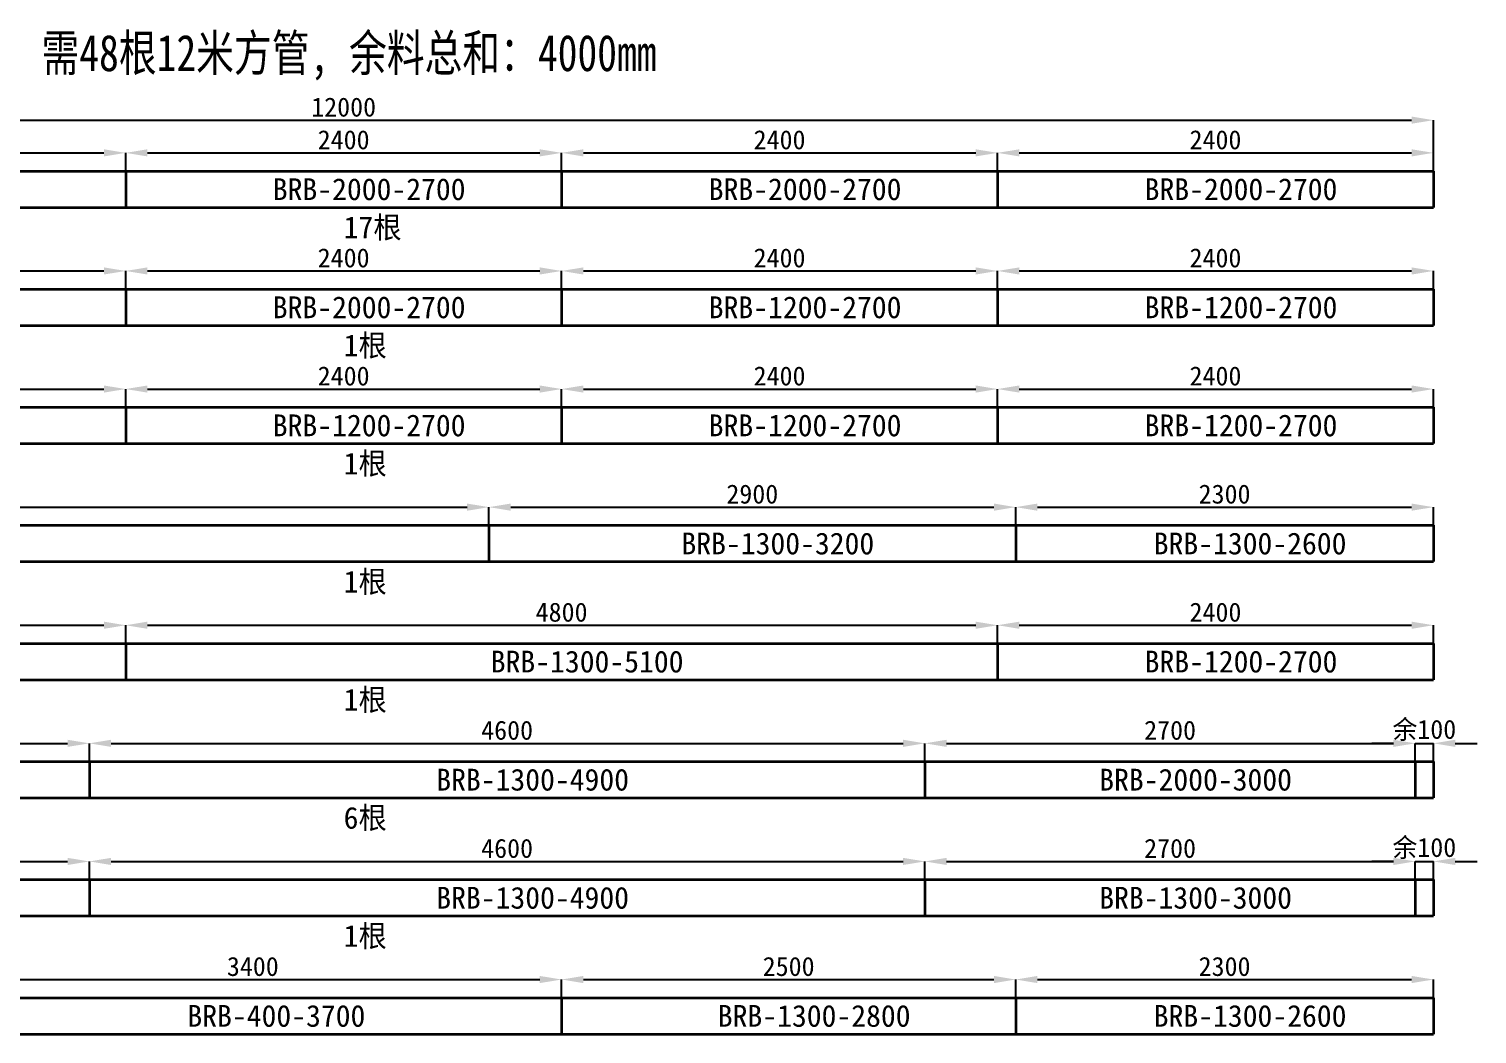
# Model space of a CAD drawing. Header units: metres. Extents: x -250 to 12240, y -15123 to 1732.
# Drawn here: x 4268 to 12240, y -3800 to 1732 of the extents above; entities that cross this region are included whole.
import ezdxf

# ---------------------------------------------------------------- set-up
doc = ezdxf.new("R2010")
doc.units = ezdxf.units.M
for name, color, linetype in [('DIMENSION', 3, 'Continuous'), ('TEXT', 3, 'Continuous'), ('TUBE', 3, 'Continuous')]:
    doc.layers.add(name, color=color, linetype=linetype)
doc.dimstyles.get("Standard").update_dxf_attribs({"dimscale": 30, "dimtxt": 3.5, "dimasz": 4, "dimexe": 1.25, "dimexo": 0, "dimtad": 1, "dimcen": 2.5, "dimazin": 3, "dimtfac": 1, "dimtmove": 0, "dimatfit": 3})

# ---------------------------------------------------------------- blocks, each defined once
blk = doc.blocks.new('_CLOSEDFILLED')
at = {"color": 0, "linetype": 'BYBLOCK'}
blk.add_solid([(-1, 0.164), (0, 0), (-1, -0.164)], dxfattribs=at)
blk = doc.blocks.new('*D2')
at = {"color": 3}
for p, q in [((0, 950), (0, 1230)), ((12000, 950), (12000, 1230))]:
    blk.add_line(p, q, dxfattribs=at)
at = {"color": 0}
blk.add_line((120, 1230), (11880, 1230), dxfattribs=at)
at = {"layer": 'Defpoints'}
for p in [(0, 1230), (0, 950), (12000, 950)]:
    blk.add_point(p, dxfattribs=at)
at = {"layer": 'DIMENSION', "color": 0, "xscale": 120, "yscale": 120, "rotation": 180}
blk.add_blockref('_CLOSEDFILLED', (0, 1230), dxfattribs=at)
at = {"layer": 'DIMENSION', "color": 0, "xscale": 120, "yscale": 120}
blk.add_blockref('_CLOSEDFILLED', (12000, 1230), dxfattribs=at)
at = {"layer": 'DIMENSION', "color": 3, "insert": (6000, 1301.25), "char_height": 105, "attachment_point": 5}
blk.add_mtext('12000', dxfattribs=at)
blk = doc.blocks.new('*D4')
at = {"color": 3}
for p, q in [((2400, 950), (2400, 1050)), ((4800, 950), (4800, 1050))]:
    blk.add_line(p, q, dxfattribs=at)
at = {"color": 0}
blk.add_line((2520, 1050), (4680, 1050), dxfattribs=at)
at = {"layer": 'Defpoints'}
for p in [(2400, 1050), (2400, 950), (4800, 950)]:
    blk.add_point(p, dxfattribs=at)
at = {"layer": 'DIMENSION', "color": 0, "xscale": 120, "yscale": 120, "rotation": 180}
blk.add_blockref('_CLOSEDFILLED', (2400, 1050), dxfattribs=at)
at = {"layer": 'DIMENSION', "color": 0, "xscale": 120, "yscale": 120}
blk.add_blockref('_CLOSEDFILLED', (4800, 1050), dxfattribs=at)
at = {"layer": 'DIMENSION', "color": 3, "insert": (3600, 1121.25), "char_height": 105, "attachment_point": 5}
blk.add_mtext('2400', dxfattribs=at)
blk = doc.blocks.new('*D5')
at = {"color": 3}
for p, q in [((4800, 950), (4800, 1050)), ((7200, 950), (7200, 1050))]:
    blk.add_line(p, q, dxfattribs=at)
at = {"color": 0}
blk.add_line((4920, 1050), (7080, 1050), dxfattribs=at)
at = {"layer": 'Defpoints'}
for p in [(4800, 1050), (4800, 950), (7200, 950)]:
    blk.add_point(p, dxfattribs=at)
at = {"layer": 'DIMENSION', "color": 0, "xscale": 120, "yscale": 120, "rotation": 180}
blk.add_blockref('_CLOSEDFILLED', (4800, 1050), dxfattribs=at)
at = {"layer": 'DIMENSION', "color": 0, "xscale": 120, "yscale": 120}
blk.add_blockref('_CLOSEDFILLED', (7200, 1050), dxfattribs=at)
at = {"layer": 'DIMENSION', "color": 3, "insert": (6000, 1121.25), "char_height": 105, "attachment_point": 5}
blk.add_mtext('2400', dxfattribs=at)
blk = doc.blocks.new('*D6')
at = {"color": 3}
for p, q in [((7200, 950), (7200, 1050)), ((9600, 950), (9600, 1050))]:
    blk.add_line(p, q, dxfattribs=at)
at = {"color": 0}
blk.add_line((7320, 1050), (9480, 1050), dxfattribs=at)
at = {"layer": 'Defpoints'}
for p in [(7200, 1050), (7200, 950), (9600, 950)]:
    blk.add_point(p, dxfattribs=at)
at = {"layer": 'DIMENSION', "color": 0, "xscale": 120, "yscale": 120, "rotation": 180}
blk.add_blockref('_CLOSEDFILLED', (7200, 1050), dxfattribs=at)
at = {"layer": 'DIMENSION', "color": 0, "xscale": 120, "yscale": 120}
blk.add_blockref('_CLOSEDFILLED', (9600, 1050), dxfattribs=at)
at = {"layer": 'DIMENSION', "color": 3, "insert": (8400, 1121.25), "char_height": 105, "attachment_point": 5}
blk.add_mtext('2400', dxfattribs=at)
blk = doc.blocks.new('*D7')
at = {"color": 3}
for p, q in [((9600, 950), (9600, 1050)), ((12000, 950), (12000, 1050))]:
    blk.add_line(p, q, dxfattribs=at)
at = {"color": 0}
blk.add_line((9720, 1050), (11880, 1050), dxfattribs=at)
at = {"layer": 'Defpoints'}
for p in [(9600, 1050), (9600, 950), (12000, 950)]:
    blk.add_point(p, dxfattribs=at)
at = {"layer": 'DIMENSION', "color": 0, "xscale": 120, "yscale": 120, "rotation": 180}
blk.add_blockref('_CLOSEDFILLED', (9600, 1050), dxfattribs=at)
at = {"layer": 'DIMENSION', "color": 0, "xscale": 120, "yscale": 120}
blk.add_blockref('_CLOSEDFILLED', (12000, 1050), dxfattribs=at)
at = {"layer": 'DIMENSION', "color": 3, "insert": (10800, 1121.25), "char_height": 105, "attachment_point": 5}
blk.add_mtext('2400', dxfattribs=at)
blk = doc.blocks.new('*D10')
at = {"color": 3}
for p, q in [((2400, 300), (2400, 400)), ((4800, 300), (4800, 400))]:
    blk.add_line(p, q, dxfattribs=at)
at = {"color": 0}
blk.add_line((2520, 400), (4680, 400), dxfattribs=at)
at = {"layer": 'Defpoints'}
for p in [(2400, 400), (2400, 300), (4800, 300)]:
    blk.add_point(p, dxfattribs=at)
at = {"layer": 'DIMENSION', "color": 0, "xscale": 120, "yscale": 120, "rotation": 180}
blk.add_blockref('_CLOSEDFILLED', (2400, 400), dxfattribs=at)
at = {"layer": 'DIMENSION', "color": 0, "xscale": 120, "yscale": 120}
blk.add_blockref('_CLOSEDFILLED', (4800, 400), dxfattribs=at)
at = {"layer": 'DIMENSION', "color": 3, "insert": (3600, 471.25), "char_height": 105, "attachment_point": 5}
blk.add_mtext('2400', dxfattribs=at)
blk = doc.blocks.new('*D11')
at = {"color": 3}
for p, q in [((4800, 300), (4800, 400)), ((7200, 300), (7200, 400))]:
    blk.add_line(p, q, dxfattribs=at)
at = {"color": 0}
blk.add_line((4920, 400), (7080, 400), dxfattribs=at)
at = {"layer": 'Defpoints'}
for p in [(4800, 400), (4800, 300), (7200, 300)]:
    blk.add_point(p, dxfattribs=at)
at = {"layer": 'DIMENSION', "color": 0, "xscale": 120, "yscale": 120, "rotation": 180}
blk.add_blockref('_CLOSEDFILLED', (4800, 400), dxfattribs=at)
at = {"layer": 'DIMENSION', "color": 0, "xscale": 120, "yscale": 120}
blk.add_blockref('_CLOSEDFILLED', (7200, 400), dxfattribs=at)
at = {"layer": 'DIMENSION', "color": 3, "insert": (6000, 471.25), "char_height": 105, "attachment_point": 5}
blk.add_mtext('2400', dxfattribs=at)
blk = doc.blocks.new('*D12')
at = {"color": 3}
for p, q in [((7200, 300), (7200, 400)), ((9600, 300), (9600, 400))]:
    blk.add_line(p, q, dxfattribs=at)
at = {"color": 0}
blk.add_line((7320, 400), (9480, 400), dxfattribs=at)
at = {"layer": 'Defpoints'}
for p in [(7200, 400), (7200, 300), (9600, 300)]:
    blk.add_point(p, dxfattribs=at)
at = {"layer": 'DIMENSION', "color": 0, "xscale": 120, "yscale": 120, "rotation": 180}
blk.add_blockref('_CLOSEDFILLED', (7200, 400), dxfattribs=at)
at = {"layer": 'DIMENSION', "color": 0, "xscale": 120, "yscale": 120}
blk.add_blockref('_CLOSEDFILLED', (9600, 400), dxfattribs=at)
at = {"layer": 'DIMENSION', "color": 3, "insert": (8400, 471.25), "char_height": 105, "attachment_point": 5}
blk.add_mtext('2400', dxfattribs=at)
blk = doc.blocks.new('*D13')
at = {"color": 3}
for p, q in [((9600, 300), (9600, 400)), ((12000, 300), (12000, 400))]:
    blk.add_line(p, q, dxfattribs=at)
at = {"color": 0}
blk.add_line((9720, 400), (11880, 400), dxfattribs=at)
at = {"layer": 'Defpoints'}
for p in [(9600, 400), (9600, 300), (12000, 300)]:
    blk.add_point(p, dxfattribs=at)
at = {"layer": 'DIMENSION', "color": 0, "xscale": 120, "yscale": 120, "rotation": 180}
blk.add_blockref('_CLOSEDFILLED', (9600, 400), dxfattribs=at)
at = {"layer": 'DIMENSION', "color": 0, "xscale": 120, "yscale": 120}
blk.add_blockref('_CLOSEDFILLED', (12000, 400), dxfattribs=at)
at = {"layer": 'DIMENSION', "color": 3, "insert": (10800, 471.25), "char_height": 105, "attachment_point": 5}
blk.add_mtext('2400', dxfattribs=at)
blk = doc.blocks.new('*D16')
at = {"color": 3}
for p, q in [((2400, -350), (2400, -250)), ((4800, -350), (4800, -250))]:
    blk.add_line(p, q, dxfattribs=at)
at = {"color": 0}
blk.add_line((2520, -250), (4680, -250), dxfattribs=at)
at = {"layer": 'Defpoints'}
for p in [(2400, -250), (2400, -350), (4800, -350)]:
    blk.add_point(p, dxfattribs=at)
at = {"layer": 'DIMENSION', "color": 0, "xscale": 120, "yscale": 120, "rotation": 180}
blk.add_blockref('_CLOSEDFILLED', (2400, -250), dxfattribs=at)
at = {"layer": 'DIMENSION', "color": 0, "xscale": 120, "yscale": 120}
blk.add_blockref('_CLOSEDFILLED', (4800, -250), dxfattribs=at)
at = {"layer": 'DIMENSION', "color": 3, "insert": (3600, -178.75), "char_height": 105, "attachment_point": 5}
blk.add_mtext('2400', dxfattribs=at)
blk = doc.blocks.new('*D17')
at = {"color": 3}
for p, q in [((4800, -350), (4800, -250)), ((7200, -350), (7200, -250))]:
    blk.add_line(p, q, dxfattribs=at)
at = {"color": 0}
blk.add_line((4920, -250), (7080, -250), dxfattribs=at)
at = {"layer": 'Defpoints'}
for p in [(4800, -250), (4800, -350), (7200, -350)]:
    blk.add_point(p, dxfattribs=at)
at = {"layer": 'DIMENSION', "color": 0, "xscale": 120, "yscale": 120, "rotation": 180}
blk.add_blockref('_CLOSEDFILLED', (4800, -250), dxfattribs=at)
at = {"layer": 'DIMENSION', "color": 0, "xscale": 120, "yscale": 120}
blk.add_blockref('_CLOSEDFILLED', (7200, -250), dxfattribs=at)
at = {"layer": 'DIMENSION', "color": 3, "insert": (6000, -178.75), "char_height": 105, "attachment_point": 5}
blk.add_mtext('2400', dxfattribs=at)
blk = doc.blocks.new('*D18')
at = {"color": 3}
for p, q in [((7200, -350), (7200, -250)), ((9600, -350), (9600, -250))]:
    blk.add_line(p, q, dxfattribs=at)
at = {"color": 0}
blk.add_line((7320, -250), (9480, -250), dxfattribs=at)
at = {"layer": 'Defpoints'}
for p in [(7200, -250), (7200, -350), (9600, -350)]:
    blk.add_point(p, dxfattribs=at)
at = {"layer": 'DIMENSION', "color": 0, "xscale": 120, "yscale": 120, "rotation": 180}
blk.add_blockref('_CLOSEDFILLED', (7200, -250), dxfattribs=at)
at = {"layer": 'DIMENSION', "color": 0, "xscale": 120, "yscale": 120}
blk.add_blockref('_CLOSEDFILLED', (9600, -250), dxfattribs=at)
at = {"layer": 'DIMENSION', "color": 3, "insert": (8400, -178.75), "char_height": 105, "attachment_point": 5}
blk.add_mtext('2400', dxfattribs=at)
blk = doc.blocks.new('*D19')
at = {"color": 3}
for p, q in [((9600, -350), (9600, -250)), ((12000, -350), (12000, -250))]:
    blk.add_line(p, q, dxfattribs=at)
at = {"color": 0}
blk.add_line((9720, -250), (11880, -250), dxfattribs=at)
at = {"layer": 'Defpoints'}
for p in [(9600, -250), (9600, -350), (12000, -350)]:
    blk.add_point(p, dxfattribs=at)
at = {"layer": 'DIMENSION', "color": 0, "xscale": 120, "yscale": 120, "rotation": 180}
blk.add_blockref('_CLOSEDFILLED', (9600, -250), dxfattribs=at)
at = {"layer": 'DIMENSION', "color": 0, "xscale": 120, "yscale": 120}
blk.add_blockref('_CLOSEDFILLED', (12000, -250), dxfattribs=at)
at = {"layer": 'DIMENSION', "color": 3, "insert": (10800, -178.75), "char_height": 105, "attachment_point": 5}
blk.add_mtext('2400', dxfattribs=at)
blk = doc.blocks.new('*D21')
at = {"color": 3}
for p, q in [((0, -1000), (0, -900)), ((6800, -1000), (6800, -900))]:
    blk.add_line(p, q, dxfattribs=at)
at = {"color": 0}
blk.add_line((120, -900), (6680, -900), dxfattribs=at)
at = {"layer": 'Defpoints'}
for p in [(0, -900), (0, -1000), (6800, -1000)]:
    blk.add_point(p, dxfattribs=at)
at = {"layer": 'DIMENSION', "color": 0, "xscale": 120, "yscale": 120, "rotation": 180}
blk.add_blockref('_CLOSEDFILLED', (0, -900), dxfattribs=at)
at = {"layer": 'DIMENSION', "color": 0, "xscale": 120, "yscale": 120}
blk.add_blockref('_CLOSEDFILLED', (6800, -900), dxfattribs=at)
at = {"layer": 'DIMENSION', "color": 3, "insert": (3400, -828.75), "char_height": 105, "attachment_point": 5}
blk.add_mtext('6800', dxfattribs=at)
blk = doc.blocks.new('*D22')
at = {"color": 3}
for p, q in [((6800, -1000), (6800, -900)), ((9700, -1000), (9700, -900))]:
    blk.add_line(p, q, dxfattribs=at)
at = {"color": 0}
blk.add_line((6920, -900), (9580, -900), dxfattribs=at)
at = {"layer": 'Defpoints'}
for p in [(6800, -900), (6800, -1000), (9700, -1000)]:
    blk.add_point(p, dxfattribs=at)
at = {"layer": 'DIMENSION', "color": 0, "xscale": 120, "yscale": 120, "rotation": 180}
blk.add_blockref('_CLOSEDFILLED', (6800, -900), dxfattribs=at)
at = {"layer": 'DIMENSION', "color": 0, "xscale": 120, "yscale": 120}
blk.add_blockref('_CLOSEDFILLED', (9700, -900), dxfattribs=at)
at = {"layer": 'DIMENSION', "color": 3, "insert": (8250, -828.75), "char_height": 105, "attachment_point": 5}
blk.add_mtext('2900', dxfattribs=at)
blk = doc.blocks.new('*D23')
at = {"color": 3}
for p, q in [((9700, -1000), (9700, -900)), ((12000, -1000), (12000, -900))]:
    blk.add_line(p, q, dxfattribs=at)
at = {"color": 0}
blk.add_line((9820, -900), (11880, -900), dxfattribs=at)
at = {"layer": 'Defpoints'}
for p in [(9700, -900), (9700, -1000), (12000, -1000)]:
    blk.add_point(p, dxfattribs=at)
at = {"layer": 'DIMENSION', "color": 0, "xscale": 120, "yscale": 120, "rotation": 180}
blk.add_blockref('_CLOSEDFILLED', (9700, -900), dxfattribs=at)
at = {"layer": 'DIMENSION', "color": 0, "xscale": 120, "yscale": 120}
blk.add_blockref('_CLOSEDFILLED', (12000, -900), dxfattribs=at)
at = {"layer": 'DIMENSION', "color": 3, "insert": (10850, -828.75), "char_height": 105, "attachment_point": 5}
blk.add_mtext('2300', dxfattribs=at)
blk = doc.blocks.new('*D25')
at = {"color": 3}
for p, q in [((0, -1650), (0, -1550)), ((4800, -1650), (4800, -1550))]:
    blk.add_line(p, q, dxfattribs=at)
at = {"color": 0}
blk.add_line((120, -1550), (4680, -1550), dxfattribs=at)
at = {"layer": 'Defpoints'}
for p in [(0, -1550), (0, -1650), (4800, -1650)]:
    blk.add_point(p, dxfattribs=at)
at = {"layer": 'DIMENSION', "color": 0, "xscale": 120, "yscale": 120, "rotation": 180}
blk.add_blockref('_CLOSEDFILLED', (0, -1550), dxfattribs=at)
at = {"layer": 'DIMENSION', "color": 0, "xscale": 120, "yscale": 120}
blk.add_blockref('_CLOSEDFILLED', (4800, -1550), dxfattribs=at)
at = {"layer": 'DIMENSION', "color": 3, "insert": (2400, -1478.75), "char_height": 105, "attachment_point": 5}
blk.add_mtext('4800', dxfattribs=at)
blk = doc.blocks.new('*D26')
at = {"color": 3}
for p, q in [((4800, -1650), (4800, -1550)), ((9600, -1650), (9600, -1550))]:
    blk.add_line(p, q, dxfattribs=at)
at = {"color": 0}
blk.add_line((4920, -1550), (9480, -1550), dxfattribs=at)
at = {"layer": 'Defpoints'}
for p in [(4800, -1550), (4800, -1650), (9600, -1650)]:
    blk.add_point(p, dxfattribs=at)
at = {"layer": 'DIMENSION', "color": 0, "xscale": 120, "yscale": 120, "rotation": 180}
blk.add_blockref('_CLOSEDFILLED', (4800, -1550), dxfattribs=at)
at = {"layer": 'DIMENSION', "color": 0, "xscale": 120, "yscale": 120}
blk.add_blockref('_CLOSEDFILLED', (9600, -1550), dxfattribs=at)
at = {"layer": 'DIMENSION', "color": 3, "insert": (7200, -1478.75), "char_height": 105, "attachment_point": 5}
blk.add_mtext('4800', dxfattribs=at)
blk = doc.blocks.new('*D27')
at = {"color": 3}
for p, q in [((9600, -1650), (9600, -1550)), ((12000, -1650), (12000, -1550))]:
    blk.add_line(p, q, dxfattribs=at)
at = {"color": 0}
blk.add_line((9720, -1550), (11880, -1550), dxfattribs=at)
at = {"layer": 'Defpoints'}
for p in [(9600, -1550), (9600, -1650), (12000, -1650)]:
    blk.add_point(p, dxfattribs=at)
at = {"layer": 'DIMENSION', "color": 0, "xscale": 120, "yscale": 120, "rotation": 180}
blk.add_blockref('_CLOSEDFILLED', (9600, -1550), dxfattribs=at)
at = {"layer": 'DIMENSION', "color": 0, "xscale": 120, "yscale": 120}
blk.add_blockref('_CLOSEDFILLED', (12000, -1550), dxfattribs=at)
at = {"layer": 'DIMENSION', "color": 3, "insert": (10800, -1478.75), "char_height": 105, "attachment_point": 5}
blk.add_mtext('2400', dxfattribs=at)
blk = doc.blocks.new('*D29')
at = {"color": 3}
for p, q in [((0, -2300), (0, -2200)), ((4600, -2300), (4600, -2200))]:
    blk.add_line(p, q, dxfattribs=at)
at = {"color": 0}
blk.add_line((120, -2200), (4480, -2200), dxfattribs=at)
at = {"layer": 'Defpoints'}
for p in [(0, -2200), (0, -2300), (4600, -2300)]:
    blk.add_point(p, dxfattribs=at)
at = {"layer": 'DIMENSION', "color": 0, "xscale": 120, "yscale": 120, "rotation": 180}
blk.add_blockref('_CLOSEDFILLED', (0, -2200), dxfattribs=at)
at = {"layer": 'DIMENSION', "color": 0, "xscale": 120, "yscale": 120}
blk.add_blockref('_CLOSEDFILLED', (4600, -2200), dxfattribs=at)
at = {"layer": 'DIMENSION', "color": 3, "insert": (2300, -2128.75), "char_height": 105, "attachment_point": 5}
blk.add_mtext('4600', dxfattribs=at)
blk = doc.blocks.new('*D30')
at = {"color": 3}
for p, q in [((4600, -2300), (4600, -2200)), ((9200, -2300), (9200, -2200))]:
    blk.add_line(p, q, dxfattribs=at)
at = {"color": 0}
blk.add_line((4720, -2200), (9080, -2200), dxfattribs=at)
at = {"layer": 'Defpoints'}
for p in [(4600, -2200), (4600, -2300), (9200, -2300)]:
    blk.add_point(p, dxfattribs=at)
at = {"layer": 'DIMENSION', "color": 0, "xscale": 120, "yscale": 120, "rotation": 180}
blk.add_blockref('_CLOSEDFILLED', (4600, -2200), dxfattribs=at)
at = {"layer": 'DIMENSION', "color": 0, "xscale": 120, "yscale": 120}
blk.add_blockref('_CLOSEDFILLED', (9200, -2200), dxfattribs=at)
at = {"layer": 'DIMENSION', "color": 3, "insert": (6900, -2128.75), "char_height": 105, "attachment_point": 5}
blk.add_mtext('4600', dxfattribs=at)
blk = doc.blocks.new('*D31')
at = {"color": 3}
for p, q in [((9200, -2300), (9200, -2200)), ((11900, -2300), (11900, -2200))]:
    blk.add_line(p, q, dxfattribs=at)
at = {"color": 0}
blk.add_line((9320, -2200), (11780, -2200), dxfattribs=at)
at = {"layer": 'Defpoints'}
for p in [(9200, -2200), (9200, -2300), (11900, -2300)]:
    blk.add_point(p, dxfattribs=at)
at = {"layer": 'DIMENSION', "color": 0, "xscale": 120, "yscale": 120, "rotation": 180}
blk.add_blockref('_CLOSEDFILLED', (9200, -2200), dxfattribs=at)
at = {"layer": 'DIMENSION', "color": 0, "xscale": 120, "yscale": 120}
blk.add_blockref('_CLOSEDFILLED', (11900, -2200), dxfattribs=at)
at = {"layer": 'DIMENSION', "color": 3, "insert": (10550, -2128.75), "char_height": 105, "attachment_point": 5}
blk.add_mtext('2700', dxfattribs=at)
blk = doc.blocks.new('*D32')
at = {"color": 0}
for p, q in [((11780, -2200), (11660, -2200)), ((11900, -2200), (12000, -2200)), ((12120, -2200), (12240, -2200))]:
    blk.add_line(p, q, dxfattribs=at)
at = {"color": 3}
for p, q in [((11900, -2300), (11900, -2200)), ((12000, -2300), (12000, -2200))]:
    blk.add_line(p, q, dxfattribs=at)
at = {"layer": 'Defpoints'}
for p in [(11900, -2200), (11900, -2300), (12000, -2300)]:
    blk.add_point(p, dxfattribs=at)
at = {"layer": 'DIMENSION', "color": 0, "xscale": 120, "yscale": 120}
blk.add_blockref('_CLOSEDFILLED', (11900, -2200), dxfattribs=at)
at = {"layer": 'DIMENSION', "color": 0, "xscale": 120, "yscale": 120, "rotation": 180}
blk.add_blockref('_CLOSEDFILLED', (12000, -2200), dxfattribs=at)
at = {"layer": 'DIMENSION', "color": 3, "insert": (11950, -2128.75), "char_height": 105, "attachment_point": 5}
blk.add_mtext('余100', dxfattribs=at)
blk = doc.blocks.new('*D34')
at = {"color": 3}
for p, q in [((0, -2950), (0, -2850)), ((4600, -2950), (4600, -2850))]:
    blk.add_line(p, q, dxfattribs=at)
at = {"color": 0}
blk.add_line((120, -2850), (4480, -2850), dxfattribs=at)
at = {"layer": 'Defpoints'}
for p in [(0, -2850), (0, -2950), (4600, -2950)]:
    blk.add_point(p, dxfattribs=at)
at = {"layer": 'DIMENSION', "color": 0, "xscale": 120, "yscale": 120, "rotation": 180}
blk.add_blockref('_CLOSEDFILLED', (0, -2850), dxfattribs=at)
at = {"layer": 'DIMENSION', "color": 0, "xscale": 120, "yscale": 120}
blk.add_blockref('_CLOSEDFILLED', (4600, -2850), dxfattribs=at)
at = {"layer": 'DIMENSION', "color": 3, "insert": (2300, -2778.75), "char_height": 105, "attachment_point": 5}
blk.add_mtext('4600', dxfattribs=at)
blk = doc.blocks.new('*D35')
at = {"color": 3}
for p, q in [((4600, -2950), (4600, -2850)), ((9200, -2950), (9200, -2850))]:
    blk.add_line(p, q, dxfattribs=at)
at = {"color": 0}
blk.add_line((4720, -2850), (9080, -2850), dxfattribs=at)
at = {"layer": 'Defpoints'}
for p in [(4600, -2850), (4600, -2950), (9200, -2950)]:
    blk.add_point(p, dxfattribs=at)
at = {"layer": 'DIMENSION', "color": 0, "xscale": 120, "yscale": 120, "rotation": 180}
blk.add_blockref('_CLOSEDFILLED', (4600, -2850), dxfattribs=at)
at = {"layer": 'DIMENSION', "color": 0, "xscale": 120, "yscale": 120}
blk.add_blockref('_CLOSEDFILLED', (9200, -2850), dxfattribs=at)
at = {"layer": 'DIMENSION', "color": 3, "insert": (6900, -2778.75), "char_height": 105, "attachment_point": 5}
blk.add_mtext('4600', dxfattribs=at)
blk = doc.blocks.new('*D36')
at = {"color": 3}
for p, q in [((9200, -2950), (9200, -2850)), ((11900, -2950), (11900, -2850))]:
    blk.add_line(p, q, dxfattribs=at)
at = {"color": 0}
blk.add_line((9320, -2850), (11780, -2850), dxfattribs=at)
at = {"layer": 'Defpoints'}
for p in [(9200, -2850), (9200, -2950), (11900, -2950)]:
    blk.add_point(p, dxfattribs=at)
at = {"layer": 'DIMENSION', "color": 0, "xscale": 120, "yscale": 120, "rotation": 180}
blk.add_blockref('_CLOSEDFILLED', (9200, -2850), dxfattribs=at)
at = {"layer": 'DIMENSION', "color": 0, "xscale": 120, "yscale": 120}
blk.add_blockref('_CLOSEDFILLED', (11900, -2850), dxfattribs=at)
at = {"layer": 'DIMENSION', "color": 3, "insert": (10550, -2778.75), "char_height": 105, "attachment_point": 5}
blk.add_mtext('2700', dxfattribs=at)
blk = doc.blocks.new('*D37')
at = {"color": 0}
for p, q in [((11780, -2850), (11660, -2850)), ((11900, -2850), (12000, -2850)), ((12120, -2850), (12240, -2850))]:
    blk.add_line(p, q, dxfattribs=at)
at = {"color": 3}
for p, q in [((11900, -2950), (11900, -2850)), ((12000, -2950), (12000, -2850))]:
    blk.add_line(p, q, dxfattribs=at)
at = {"layer": 'Defpoints'}
for p in [(11900, -2850), (11900, -2950), (12000, -2950)]:
    blk.add_point(p, dxfattribs=at)
at = {"layer": 'DIMENSION', "color": 0, "xscale": 120, "yscale": 120}
blk.add_blockref('_CLOSEDFILLED', (11900, -2850), dxfattribs=at)
at = {"layer": 'DIMENSION', "color": 0, "xscale": 120, "yscale": 120, "rotation": 180}
blk.add_blockref('_CLOSEDFILLED', (12000, -2850), dxfattribs=at)
at = {"layer": 'DIMENSION', "color": 3, "insert": (11950, -2778.75), "char_height": 105, "attachment_point": 5}
blk.add_mtext('余100', dxfattribs=at)
blk = doc.blocks.new('*D40')
at = {"color": 3}
for p, q in [((3800, -3600), (3800, -3500)), ((7200, -3600), (7200, -3500))]:
    blk.add_line(p, q, dxfattribs=at)
at = {"color": 0}
blk.add_line((3920, -3500), (7080, -3500), dxfattribs=at)
at = {"layer": 'Defpoints'}
for p in [(3800, -3500), (3800, -3600), (7200, -3600)]:
    blk.add_point(p, dxfattribs=at)
at = {"layer": 'DIMENSION', "color": 0, "xscale": 120, "yscale": 120, "rotation": 180}
blk.add_blockref('_CLOSEDFILLED', (3800, -3500), dxfattribs=at)
at = {"layer": 'DIMENSION', "color": 0, "xscale": 120, "yscale": 120}
blk.add_blockref('_CLOSEDFILLED', (7200, -3500), dxfattribs=at)
at = {"layer": 'DIMENSION', "color": 3, "insert": (5500, -3428.75), "char_height": 105, "attachment_point": 5}
blk.add_mtext('3400', dxfattribs=at)
blk = doc.blocks.new('*D41')
at = {"color": 3}
for p, q in [((7200, -3600), (7200, -3500)), ((9700, -3600), (9700, -3500))]:
    blk.add_line(p, q, dxfattribs=at)
at = {"color": 0}
blk.add_line((7320, -3500), (9580, -3500), dxfattribs=at)
at = {"layer": 'Defpoints'}
for p in [(7200, -3500), (7200, -3600), (9700, -3600)]:
    blk.add_point(p, dxfattribs=at)
at = {"layer": 'DIMENSION', "color": 0, "xscale": 120, "yscale": 120, "rotation": 180}
blk.add_blockref('_CLOSEDFILLED', (7200, -3500), dxfattribs=at)
at = {"layer": 'DIMENSION', "color": 0, "xscale": 120, "yscale": 120}
blk.add_blockref('_CLOSEDFILLED', (9700, -3500), dxfattribs=at)
at = {"layer": 'DIMENSION', "color": 3, "insert": (8450, -3428.75), "char_height": 105, "attachment_point": 5}
blk.add_mtext('2500', dxfattribs=at)
blk = doc.blocks.new('*D42')
at = {"color": 3}
for p, q in [((9700, -3600), (9700, -3500)), ((12000, -3600), (12000, -3500))]:
    blk.add_line(p, q, dxfattribs=at)
at = {"color": 0}
blk.add_line((9820, -3500), (11880, -3500), dxfattribs=at)
at = {"layer": 'Defpoints'}
for p in [(9700, -3500), (9700, -3600), (12000, -3600)]:
    blk.add_point(p, dxfattribs=at)
at = {"layer": 'DIMENSION', "color": 0, "xscale": 120, "yscale": 120, "rotation": 180}
blk.add_blockref('_CLOSEDFILLED', (9700, -3500), dxfattribs=at)
at = {"layer": 'DIMENSION', "color": 0, "xscale": 120, "yscale": 120}
blk.add_blockref('_CLOSEDFILLED', (12000, -3500), dxfattribs=at)
at = {"layer": 'DIMENSION', "color": 3, "insert": (10850, -3428.75), "char_height": 105, "attachment_point": 5}
blk.add_mtext('2300', dxfattribs=at)

msp = doc.modelspace()

# ---------------------------------------------------------------- linework, layer by layer
at = {"layer": 'TUBE', "color": 7, "lineweight": 35}
for p, q in [((2400, 950), (4800, 950)), ((4800, 950), (4800, 750)), ((4800, 950), (7200, 950)), ((7200, 950), (7200, 750)), ((7200, 950), (9600, 950)), ((9600, 950), (9600, 750)), ((9600, 950), (12000, 950)), ((12000, 950), (12000, 750)), ((2400, 750), (4800, 750)), ((4800, 750), (7200, 750)), ((7200, 750), (9600, 750)), ((9600, 750), (12000, 750)), ((2400, 300), (4800, 300)), ((4800, 300), (4800, 100)), ((4800, 300), (7200, 300)), ((7200, 300), (7200, 100)), ((7200, 300), (9600, 300)), ((9600, 300), (9600, 100)), ((9600, 300), (12000, 300)), ((12000, 300), (12000, 100)), ((2400, 100), (4800, 100)), ((4800, 100), (7200, 100)), ((7200, 100), (9600, 100)), ((9600, 100), (12000, 100)), ((2400, -350), (4800, -350)), ((4800, -350), (4800, -550)), ((4800, -350), (7200, -350)), ((7200, -350), (7200, -550)), ((7200, -350), (9600, -350)), ((9600, -350), (9600, -550)), ((9600, -350), (12000, -350)), ((12000, -350), (12000, -550)), ((2400, -550), (4800, -550)), ((4800, -550), (7200, -550)), ((7200, -550), (9600, -550)), ((9600, -550), (12000, -550)), ((0, -1000), (6800, -1000)), ((6800, -1000), (6800, -1200)), ((6800, -1000), (9700, -1000)), ((9700, -1000), (9700, -1200)), ((9700, -1000), (12000, -1000)), ((12000, -1000), (12000, -1200)), ((0, -1200), (6800, -1200)), ((6800, -1200), (9700, -1200)), ((9700, -1200), (12000, -1200)), ((0, -1650), (4800, -1650)), ((4800, -1650), (4800, -1850)), ((4800, -1650), (9600, -1650)), ((9600, -1650), (9600, -1850)), ((9600, -1650), (12000, -1650)), ((12000, -1650), (12000, -1850)), ((0, -1850), (4800, -1850)), ((4800, -1850), (9600, -1850)), ((9600, -1850), (12000, -1850)), ((0, -2300), (4600, -2300)), ((4600, -2300), (4600, -2500)), ((4600, -2300), (9200, -2300)), ((9200, -2300), (9200, -2500)), ((9200, -2300), (11900, -2300)), ((11900, -2300), (11900, -2500)), ((11900, -2300), (12000, -2300)), ((11900, -2300), (11900, -2500)), ((12000, -2300), (12000, -2500)), ((0, -2500), (4600, -2500)), ((4600, -2500), (9200, -2500)), ((9200, -2500), (11900, -2500)), ((11900, -2500), (12000, -2500)), ((0, -2950), (4600, -2950)), ((4600, -2950), (4600, -3150)), ((4600, -2950), (9200, -2950)), ((9200, -2950), (9200, -3150)), ((9200, -2950), (11900, -2950)), ((11900, -2950), (11900, -3150)), ((11900, -2950), (12000, -2950)), ((11900, -2950), (11900, -3150)), ((12000, -2950), (12000, -3150)), ((0, -3150), (4600, -3150)), ((4600, -3150), (9200, -3150)), ((9200, -3150), (11900, -3150)), ((11900, -3150), (12000, -3150)), ((3800, -3600), (7200, -3600)), ((7200, -3600), (7200, -3800)), ((7200, -3600), (9700, -3600)), ((9700, -3600), (9700, -3800)), ((9700, -3600), (12000, -3600)), ((12000, -3600), (12000, -3800)), ((3800, -3800), (7200, -3800)), ((7200, -3800), (9700, -3800)), ((9700, -3800), (12000, -3800))]:
    msp.add_line(p, q, dxfattribs=at)

# ---------------------------------------------------------------- texts
at = {"layer": 'TEXT', "width": 0.8}
msp.add_text('北京第二实验中学 BRB, 200方管总长572000，需48根12米方管, 余料总和：4000mm', height=200, dxfattribs=at).set_placement((0, 1500))
at = {"layer": 'TEXT'}
for s, p in [('BRB-2000-2700', (5610, 790)), ('BRB-2000-2700', (8010, 790)), ('BRB-2000-2700', (10410, 790)), ('17根', (6000, 580)), ('BRB-2000-2700', (5610, 140)), ('BRB-1200-2700', (8010, 140)), ('BRB-1200-2700', (10410, 140)), ('1根', (6000, -70)), ('BRB-1200-2700', (5610, -510)), ('BRB-1200-2700', (8010, -510)), ('BRB-1200-2700', (10410, -510)), ('1根', (6000, -720)), ('BRB-1300-3200', (7860, -1160)), ('BRB-1300-2600', (10460, -1160)), ('1根', (6000, -1370)), ('BRB-1300-5100', (6810, -1810)), ('BRB-1200-2700', (10410, -1810)), ('1根', (6000, -2020)), ('BRB-1300-4900', (6510, -2460)), ('BRB-2000-3000', (10160, -2460)), ('6根', (6000, -2670)), ('BRB-1300-4900', (6510, -3110)), ('BRB-1300-3000', (10160, -3110)), ('1根', (6000, -3320)), ('BRB-400-3700', (5140, -3760)), ('BRB-1300-2800', (8060, -3760)), ('BRB-1300-2600', (10460, -3760))]:
    msp.add_text(s, height=120, dxfattribs=at).set_placement(p)

# ---------------------------------------------------------------- dimensions: what is measured, and where the dimension line sits
at = {"layer": 'DIMENSION', "color": 3, "lineweight": 25}
for base, p1, p2, text, picture, middle in [((0, 1230), (0, 950), (12000, 950), '12000', '*D2', (6000, 1301.25)), ((2400, 1050), (2400, 950), (4800, 950), '2400', '*D4', (3600, 1121.25)), ((4800, 1050), (4800, 950), (7200, 950), '2400', '*D5', (6000, 1121.25)), ((7200, 1050), (7200, 950), (9600, 950), '2400', '*D6', (8400, 1121.25)), ((9600, 1050), (9600, 950), (12000, 950), '2400', '*D7', (10800, 1121.25)), ((2400, 400), (2400, 300), (4800, 300), '2400', '*D10', (3600, 471.25)), ((4800, 400), (4800, 300), (7200, 300), '2400', '*D11', (6000, 471.25)), ((7200, 400), (7200, 300), (9600, 300), '2400', '*D12', (8400, 471.25)), ((9600, 400), (9600, 300), (12000, 300), '2400', '*D13', (10800, 471.25)), ((2400, -250), (2400, -350), (4800, -350), '2400', '*D16', (3600, -178.75)), ((4800, -250), (4800, -350), (7200, -350), '2400', '*D17', (6000, -178.75)), ((7200, -250), (7200, -350), (9600, -350), '2400', '*D18', (8400, -178.75)), ((9600, -250), (9600, -350), (12000, -350), '2400', '*D19', (10800, -178.75)), ((0, -900), (0, -1000), (6800, -1000), '6800', '*D21', (3400, -828.75)), ((6800, -900), (6800, -1000), (9700, -1000), '2900', '*D22', (8250, -828.75)), ((9700, -900), (9700, -1000), (12000, -1000), '2300', '*D23', (10850, -828.75)), ((0, -1550), (0, -1650), (4800, -1650), '4800', '*D25', (2400, -1478.75)), ((4800, -1550), (4800, -1650), (9600, -1650), '4800', '*D26', (7200, -1478.75)), ((9600, -1550), (9600, -1650), (12000, -1650), '2400', '*D27', (10800, -1478.75)), ((0, -2200), (0, -2300), (4600, -2300), '4600', '*D29', (2300, -2128.75)), ((4600, -2200), (4600, -2300), (9200, -2300), '4600', '*D30', (6900, -2128.75)), ((9200, -2200), (9200, -2300), (11900, -2300), '2700', '*D31', (10550, -2128.75)), ((11900, -2200), (11900, -2300), (12000, -2300), '余100', '*D32', (11950, -2128.75)), ((0, -2850), (0, -2950), (4600, -2950), '4600', '*D34', (2300, -2778.75)), ((4600, -2850), (4600, -2950), (9200, -2950), '4600', '*D35', (6900, -2778.75)), ((9200, -2850), (9200, -2950), (11900, -2950), '2700', '*D36', (10550, -2778.75)), ((11900, -2850), (11900, -2950), (12000, -2950), '余100', '*D37', (11950, -2778.75)), ((3800, -3500), (3800, -3600), (7200, -3600), '3400', '*D40', (5500, -3428.75)), ((7200, -3500), (7200, -3600), (9700, -3600), '2500', '*D41', (8450, -3428.75)), ((9700, -3500), (9700, -3600), (12000, -3600), '2300', '*D42', (10850, -3428.75))]:
    dim = msp.add_linear_dim(base=base, p1=p1, p2=p2, text=text, dimstyle='Standard', dxfattribs=at)
    dim.commit()
    dim.dimension.update_dxf_attribs({"geometry": picture, "text_midpoint": middle})

doc.saveas('drawing.dxf')
